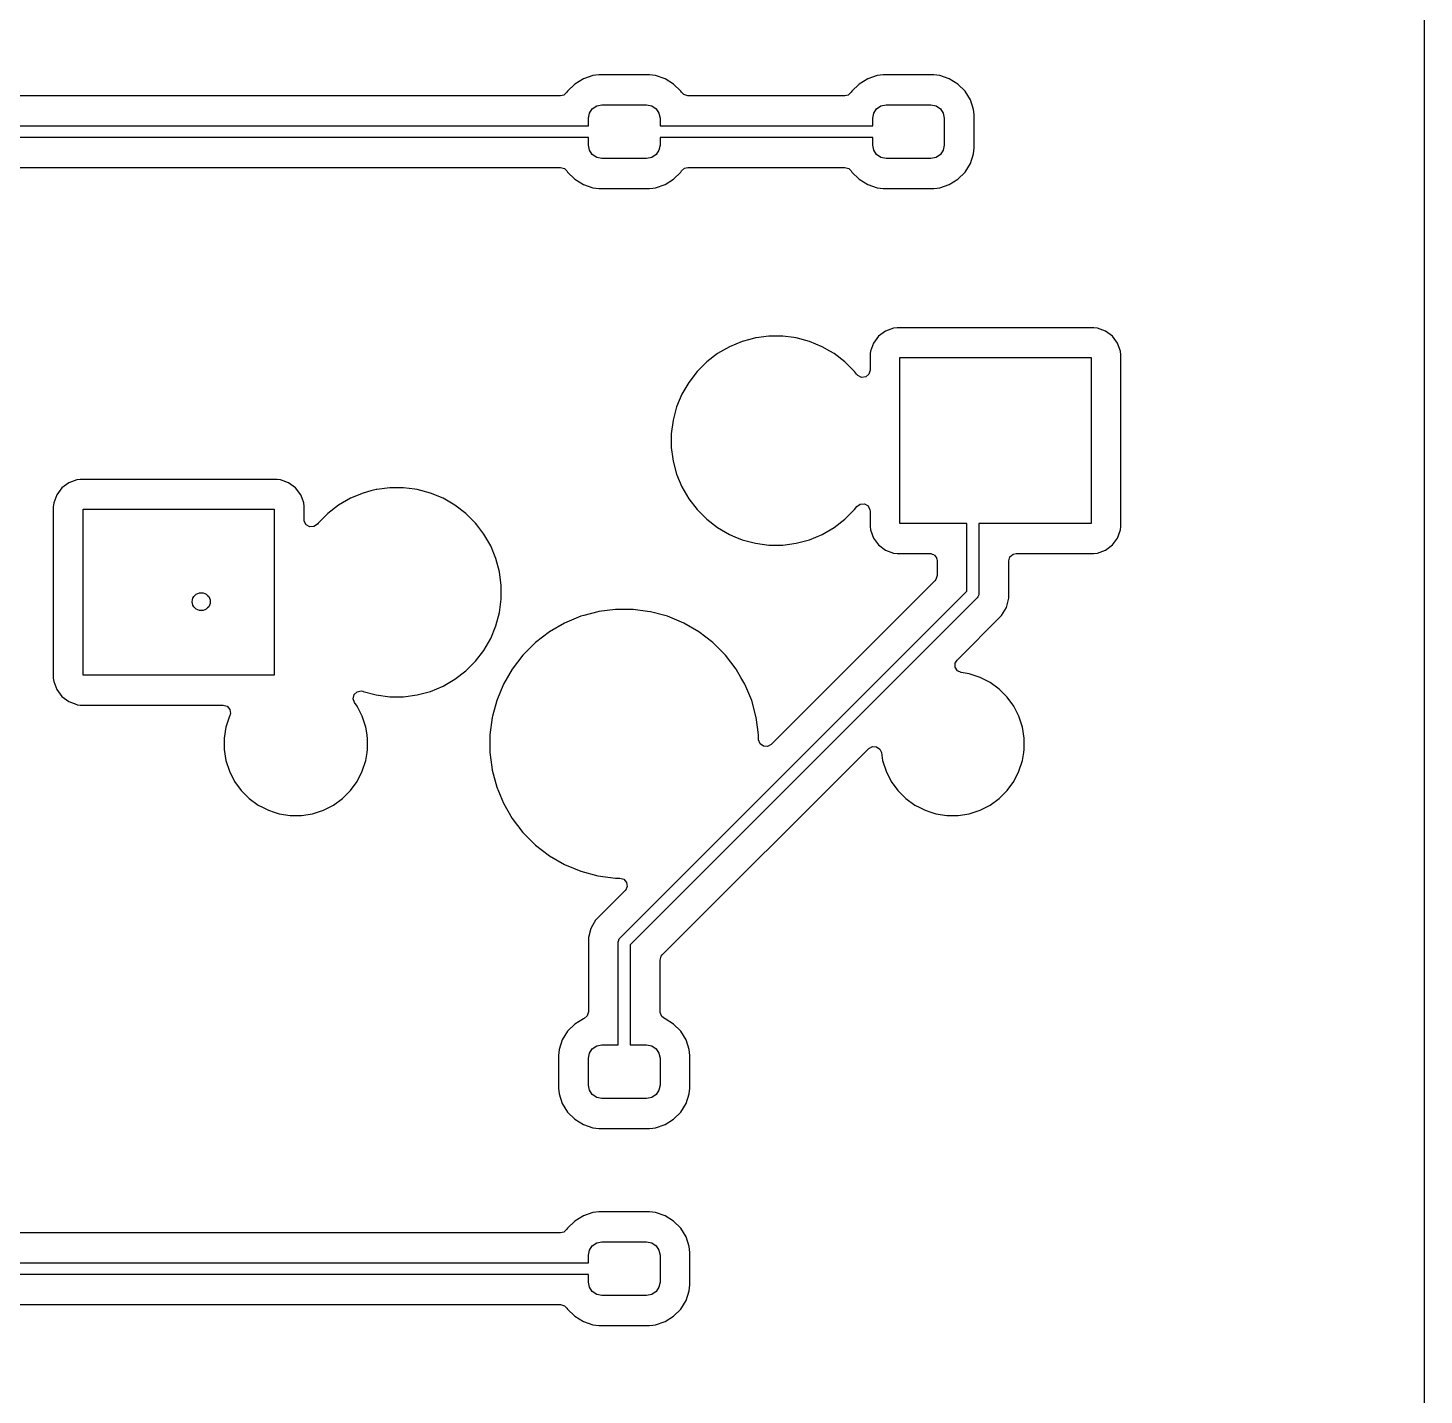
# Model space of a CAD drawing. Extents: x 101 to 185, y -154 to -35.
# Drawn here: x 161.46 to 184.85, y -96.64 to -73.73 of the extents above; entities that cross this region are included whole.
import ezdxf

# ---------------------------------------------------------------- set-up
doc = ezdxf.new("R2010")
doc.units = 0
doc.layers.add('BLACK', color=7, linetype='CONTINUOUS')

msp = doc.modelspace()

# ---------------------------------------------------------------- linework, layer by layer
at = {"layer": 'BLACK', "linetype": 'CONTINUOUS'}
for p, q in [((184.8491, -38.658692), (184.8491, -151.841307)), ((170.766294, -74.581751), (170.621959, -74.670779)), ((170.766305, -74.581746), (170.766294, -74.581751)), ((170.927289, -74.528401), (170.766305, -74.581746)), ((170.927292, -74.5284), (170.927289, -74.528401)), ((171.026644, -74.518251), (170.927292, -74.5284)), ((171.026662, -74.51825), (171.026644, -74.518251)), ((171.873346, -74.51825), (171.026662, -74.51825)), ((171.972709, -74.528401), (171.873346, -74.51825)), ((172.133694, -74.581746), (171.972709, -74.528401)), ((172.133697, -74.581747), (172.133694, -74.581746)), ((172.133699, -74.581748), (172.133697, -74.581747)), ((172.133705, -74.581751), (172.133699, -74.581748)), ((172.27804, -74.670779), (172.133705, -74.581751)), ((175.528794, -74.581751), (175.384459, -74.670779)), ((175.528805, -74.581746), (175.528794, -74.581751)), ((175.689789, -74.528401), (175.528805, -74.581746)), ((175.689792, -74.5284), (175.689789, -74.528401)), ((175.789144, -74.518251), (175.689792, -74.5284)), ((175.789162, -74.51825), (175.789144, -74.518251)), ((176.635846, -74.51825), (175.789162, -74.51825)), ((176.735209, -74.528401), (176.635846, -74.51825)), ((176.896194, -74.581746), (176.735209, -74.528401)), ((176.896197, -74.581747), (176.896194, -74.581746)), ((176.896199, -74.581748), (176.896197, -74.581747)), ((176.896205, -74.581751), (176.896199, -74.581748)), ((177.04054, -74.670779), (176.896205, -74.581751)), ((170.490535, -74.809346), (170.438588, -74.856071)), ((170.502031, -74.790706), (170.490535, -74.809346)), ((170.621955, -74.670782), (170.502031, -74.790706)), ((170.621959, -74.670779), (170.621955, -74.670782)), ((172.278044, -74.670782), (172.27804, -74.670779)), ((172.397968, -74.790706), (172.278044, -74.670782)), ((172.409465, -74.809346), (172.397968, -74.790706)), ((172.447965, -74.848565), (172.409465, -74.809346)), ((175.253035, -74.809346), (175.201088, -74.856071)), ((175.264531, -74.790706), (175.253035, -74.809346)), ((175.384455, -74.670782), (175.264531, -74.790706)), ((175.384459, -74.670779), (175.384455, -74.670782)), ((177.040544, -74.670782), (177.04054, -74.670779)), ((177.160467, -74.790705), (177.040544, -74.670782)), ((177.16047, -74.790709), (177.160467, -74.790705)), ((177.249498, -74.935044), (177.16047, -74.790709)), ((170.384996, -74.86825), (153.465004, -74.86825)), ((170.438588, -74.856071), (170.384996, -74.86825)), ((170.915901, -75.084651), (170.988896, -75.035877)), ((170.988896, -75.035877), (171.075, -75.01875)), ((171.075, -75.01875), (171.825, -75.01875)), ((171.825, -75.01875), (171.911104, -75.035877)), ((171.911104, -75.035877), (171.984099, -75.084651)), ((172.515004, -74.86825), (172.447965, -74.848565)), ((175.147496, -74.86825), (172.515004, -74.86825)), ((175.201088, -74.856071), (175.147496, -74.86825)), ((175.678401, -75.084651), (175.751396, -75.035877)), ((175.751396, -75.035877), (175.8375, -75.01875)), ((175.8375, -75.01875), (176.5875, -75.01875)), ((176.5875, -75.01875), (176.673604, -75.035877)), ((176.673604, -75.035877), (176.746599, -75.084651)), ((177.249499, -74.935047), (177.249498, -74.935044)), ((177.249503, -74.935053), (177.249499, -74.935047)), ((177.302848, -75.096039), (177.249503, -74.935053)), ((170.85, -75.24375), (170.867127, -75.157646)), ((170.85, -75.36875), (170.85, -75.24375)), ((170.867127, -75.157646), (170.915901, -75.084651)), ((171.984099, -75.084651), (172.032873, -75.157646)), ((172.032873, -75.157646), (172.05, -75.24375)), ((172.05, -75.24375), (172.05, -75.36875)), ((175.6125, -75.24375), (175.629627, -75.157646)), ((175.6125, -75.36875), (175.6125, -75.24375)), ((175.629627, -75.157646), (175.678401, -75.084651)), ((176.746599, -75.084651), (176.795373, -75.157646)), ((176.795373, -75.157646), (176.8125, -75.24375)), ((176.8125, -75.24375), (176.8125, -75.69375)), ((177.302849, -75.096042), (177.302848, -75.096039)), ((177.311544, -75.181166), (177.302849, -75.096042)), ((177.312999, -75.195406), (177.311544, -75.181166)), ((177.313, -75.742095), (177.312999, -75.195406)), ((153, -75.36875), (170.85, -75.36875)), ((172.05, -75.36875), (175.6125, -75.36875)), ((170.85, -75.56875), (153, -75.56875)), ((170.85, -75.69375), (170.85, -75.56875)), ((170.867127, -75.779854), (170.85, -75.69375)), ((172.05, -75.69375), (172.032873, -75.779854)), ((175.6125, -75.56875), (172.05, -75.56875)), ((172.05, -75.56875), (172.05, -75.69375)), ((175.6125, -75.69375), (175.6125, -75.56875)), ((175.629627, -75.779854), (175.6125, -75.69375)), ((176.8125, -75.69375), (176.795373, -75.779854)), ((177.302849, -75.841458), (177.313, -75.742095)), ((170.915901, -75.852849), (170.867127, -75.779854)), ((170.988896, -75.901623), (170.915901, -75.852849)), ((171.075, -75.91875), (170.988896, -75.901623)), ((171.825, -75.91875), (171.075, -75.91875)), ((171.911104, -75.901623), (171.825, -75.91875)), ((171.984099, -75.852849), (171.911104, -75.901623)), ((172.032873, -75.779854), (171.984099, -75.852849)), ((175.678401, -75.852849), (175.629627, -75.779854)), ((175.751396, -75.901623), (175.678401, -75.852849)), ((175.8375, -75.91875), (175.751396, -75.901623)), ((176.5875, -75.91875), (175.8375, -75.91875)), ((176.673604, -75.901623), (176.5875, -75.91875)), ((176.746599, -75.852849), (176.673604, -75.901623)), ((176.795373, -75.779854), (176.746599, -75.852849)), ((177.160468, -76.146794), (177.249503, -76.002447)), ((177.249503, -76.002447), (177.302849, -75.841458)), ((153.465004, -76.06925), (170.384996, -76.06925)), ((170.384996, -76.06925), (170.452035, -76.088935)), ((170.452035, -76.088935), (170.490535, -76.128154)), ((170.490535, -76.128154), (170.502031, -76.146793)), ((170.502031, -76.146793), (170.621955, -76.266717)), ((172.278044, -76.266718), (172.397968, -76.146794)), ((172.397968, -76.146794), (172.409465, -76.128153)), ((172.409465, -76.128153), (172.461412, -76.081429)), ((172.461412, -76.081429), (172.515004, -76.06925)), ((172.515004, -76.06925), (175.147496, -76.06925)), ((175.147496, -76.06925), (175.214535, -76.088935)), ((175.214535, -76.088935), (175.253035, -76.128154)), ((175.253035, -76.128154), (175.264531, -76.146793)), ((175.264531, -76.146793), (175.384455, -76.266717)), ((177.040544, -76.266718), (177.160468, -76.146794)), ((170.621955, -76.266717), (170.621959, -76.26672)), ((170.621959, -76.26672), (170.766294, -76.355748)), ((170.766294, -76.355748), (170.766297, -76.355749)), ((170.766297, -76.355749), (170.766303, -76.355753)), ((170.766303, -76.355753), (170.927292, -76.409099)), ((170.927292, -76.409099), (171.026655, -76.41925)), ((171.026655, -76.41925), (171.873344, -76.419249)), ((171.873344, -76.419249), (171.873352, -76.419248)), ((171.873352, -76.419248), (171.873355, -76.419248)), ((171.873355, -76.419248), (171.92776, -76.41369)), ((171.92776, -76.41369), (171.972708, -76.409099)), ((171.972708, -76.409099), (172.133697, -76.355753)), ((172.133697, -76.355753), (172.278044, -76.266718)), ((175.384455, -76.266717), (175.384459, -76.26672)), ((175.384459, -76.26672), (175.528794, -76.355748)), ((175.528794, -76.355748), (175.528797, -76.355749)), ((175.528797, -76.355749), (175.528803, -76.355753)), ((175.528803, -76.355753), (175.689792, -76.409099)), ((175.689792, -76.409099), (175.789155, -76.41925)), ((175.789155, -76.41925), (176.635844, -76.419249)), ((176.635844, -76.419249), (176.635852, -76.419248)), ((176.635852, -76.419248), (176.635855, -76.419248)), ((176.635855, -76.419248), (176.69026, -76.41369)), ((176.69026, -76.41369), (176.735208, -76.409099)), ((176.735208, -76.409099), (176.896197, -76.355753)), ((176.896197, -76.355753), (177.040544, -76.266718)), ((175.827664, -78.811206), (175.712455, -78.897452)), ((175.827671, -78.811202), (175.827664, -78.811206)), ((175.962516, -78.760908), (175.827671, -78.811202)), ((176.022123, -78.754501), (175.962516, -78.760908)), ((176.022129, -78.7545), (176.022123, -78.754501)), ((179.317864, -78.7545), (176.022129, -78.7545)), ((179.317873, -78.7545), (179.317864, -78.7545)), ((179.317881, -78.7545), (179.317873, -78.7545)), ((179.317883, -78.754501), (179.317881, -78.7545)), ((179.377483, -78.760908), (179.317883, -78.754501)), ((179.512328, -78.811202), (179.377482, -78.760908)), ((179.377482, -78.760908), (179.377483, -78.760908)), ((179.512335, -78.811206), (179.512328, -78.811202)), ((179.627544, -78.897452), (179.512335, -78.811206)), ((173.426112, -78.983842), (173.214123, -79.07165)), ((173.554076, -78.949554), (173.426112, -78.983842)), ((173.647762, -78.924452), (173.554076, -78.949554)), ((173.658715, -78.923009), (173.647762, -78.924452)), ((173.875258, -78.8945), (173.658715, -78.923009)), ((173.875266, -78.8945), (173.875258, -78.8945)), ((174.104734, -78.8945), (173.875266, -78.8945)), ((174.104741, -78.8945), (174.104734, -78.8945)), ((174.294215, -78.919446), (174.104741, -78.8945)), ((174.332238, -78.924452), (174.294215, -78.919446)), ((174.553887, -78.983842), (174.332238, -78.924452)), ((174.765876, -79.07165), (174.553887, -78.983842)), ((175.626202, -79.012671), (175.575908, -79.147517)), ((175.626206, -79.012664), (175.626202, -79.012671)), ((175.712452, -78.897455), (175.626206, -79.012664)), ((175.712455, -78.897452), (175.712452, -78.897455)), ((179.627547, -78.897455), (179.627544, -78.897452)), ((179.713793, -79.012664), (179.627547, -78.897455)), ((179.713797, -79.012671), (179.713793, -79.012664)), ((179.735794, -79.07165), (179.713797, -79.012671)), ((173.015382, -79.186392), (172.833338, -79.326081)), ((173.214109, -79.071657), (173.015382, -79.186392)), ((173.214123, -79.07165), (173.214109, -79.071657)), ((174.765888, -79.071656), (174.765876, -79.07165)), ((174.897283, -79.147517), (174.765888, -79.071656)), ((174.964617, -79.186392), (174.897283, -79.147517)), ((175.146661, -79.326081), (174.964617, -79.186392)), ((175.569501, -79.207123), (175.5695, -79.207135)), ((175.5695, -79.207135), (175.5695, -79.462642)), ((175.571729, -79.186392), (175.569501, -79.207123)), ((175.575908, -79.147517), (175.571729, -79.186392)), ((176.07, -82.035), (176.07, -79.255)), ((176.07, -79.255), (179.27, -79.255)), ((179.27, -79.255), (179.27, -82.035)), ((179.764091, -79.147517), (179.735794, -79.07165)), ((179.770499, -79.207128), (179.764091, -79.147517)), ((179.7705, -82.082873), (179.770499, -79.207128)), ((172.671081, -79.488338), (172.531392, -79.670382)), ((172.833338, -79.326081), (172.671081, -79.488338)), ((175.14667, -79.326089), (175.146661, -79.326081)), ((175.308912, -79.488331), (175.14667, -79.326089)), ((175.308915, -79.488335), (175.308912, -79.488331)), ((175.308919, -79.488339), (175.308915, -79.488335)), ((175.340642, -79.529681), (175.308919, -79.488339)), ((175.5695, -79.462642), (175.549815, -79.529681)), ((172.531392, -79.670382), (172.416657, -79.869109)), ((175.347125, -79.53813), (175.340642, -79.529681)), ((175.364297, -79.556355), (175.347125, -79.53813)), ((175.427853, -79.58538), (175.364297, -79.556355)), ((175.497011, -79.575436), (175.427853, -79.58538)), ((175.549815, -79.529681), (175.497011, -79.575436)), ((172.41665, -79.869123), (172.328842, -80.081112)), ((172.416657, -79.869109), (172.41665, -79.869123)), ((172.328842, -80.081112), (172.269453, -80.302759)), ((172.269451, -80.30277), (172.2395, -80.530258)), ((172.269453, -80.302759), (172.269451, -80.30277)), ((172.2395, -80.530258), (172.2395, -80.759741)), ((172.2395, -80.759741), (172.264446, -80.949215)), ((172.264446, -80.949215), (172.269452, -80.987238)), ((172.269452, -80.987238), (172.269453, -80.98724)), ((172.269453, -80.98724), (172.328842, -81.208887)), ((162.144664, -81.351206), (162.029455, -81.437452)), ((162.144671, -81.351202), (162.144664, -81.351206)), ((162.279516, -81.300908), (162.144671, -81.351202)), ((162.339123, -81.294501), (162.279516, -81.300908)), ((162.339129, -81.2945), (162.339123, -81.294501)), ((165.634864, -81.2945), (162.339129, -81.2945)), ((165.634873, -81.2945), (165.634864, -81.2945)), ((165.634881, -81.2945), (165.634873, -81.2945)), ((165.634883, -81.294501), (165.634881, -81.2945)), ((165.694483, -81.300908), (165.634883, -81.294501)), ((165.829328, -81.351202), (165.694482, -81.300908)), ((165.694482, -81.300908), (165.694483, -81.300908)), ((165.829335, -81.351206), (165.829328, -81.351202)), ((165.944544, -81.437452), (165.829335, -81.351206)), ((172.328842, -81.208887), (172.41665, -81.420876)), ((161.943202, -81.552671), (161.892908, -81.687517)), ((161.943206, -81.552664), (161.943202, -81.552671)), ((162.029452, -81.437455), (161.943206, -81.552664)), ((162.029455, -81.437452), (162.029452, -81.437455)), ((165.944547, -81.437455), (165.944544, -81.437452)), ((166.030793, -81.552664), (165.944547, -81.437455)), ((166.030797, -81.552671), (166.030793, -81.552664)), ((166.052794, -81.61165), (166.030797, -81.552671)), ((166.081091, -81.687517), (166.052794, -81.61165)), ((166.864109, -81.611657), (166.665382, -81.726392)), ((166.864123, -81.61165), (166.864109, -81.611657)), ((167.076112, -81.523842), (166.864123, -81.61165)), ((167.204076, -81.489554), (167.076112, -81.523842)), ((167.297762, -81.464452), (167.204076, -81.489554)), ((167.308715, -81.463009), (167.297762, -81.464452)), ((167.525258, -81.4345), (167.308715, -81.463009)), ((167.525266, -81.4345), (167.525258, -81.4345)), ((167.754734, -81.4345), (167.525266, -81.4345)), ((167.754741, -81.4345), (167.754734, -81.4345)), ((167.944215, -81.459446), (167.754741, -81.4345)), ((167.982238, -81.464452), (167.944215, -81.459446)), ((168.203887, -81.523842), (167.982238, -81.464452)), ((168.415876, -81.61165), (168.203887, -81.523842)), ((168.415888, -81.611656), (168.415876, -81.61165)), ((168.58738, -81.710667), (168.415888, -81.611656)), ((172.41665, -81.420876), (172.416657, -81.42089)), ((172.416657, -81.42089), (172.531392, -81.619617)), ((172.531392, -81.619617), (172.671081, -81.801661)), ((161.886501, -81.747123), (161.8865, -81.747135)), ((161.8865, -81.747135), (161.8865, -84.62287)), ((161.888729, -81.726392), (161.886501, -81.747123)), ((161.892908, -81.687517), (161.888729, -81.726392)), ((162.387, -84.575), (162.387, -81.795)), ((162.387, -81.795), (165.587, -81.795)), ((165.587, -81.795), (165.587, -84.575)), ((166.087497, -81.747116), (166.081091, -81.687517)), ((166.087498, -81.747123), (166.087497, -81.747116)), ((166.087499, -81.747129), (166.087498, -81.747123)), ((166.087499, -81.967457), (166.087499, -81.747129)), ((166.665382, -81.726392), (166.483338, -81.866081)), ((168.614617, -81.726392), (168.58738, -81.710667)), ((168.796661, -81.866081), (168.614617, -81.726392)), ((172.671081, -81.801661), (172.671089, -81.80167)), ((172.671089, -81.80167), (172.83333, -81.963911)), ((175.14667, -81.963911), (175.308911, -81.80167)), ((175.308911, -81.80167), (175.308913, -81.801667)), ((175.308913, -81.801667), (175.308919, -81.801661)), ((175.308919, -81.801661), (175.347126, -81.751867)), ((175.347126, -81.751867), (175.403551, -81.710667)), ((175.403551, -81.710667), (175.473297, -81.706512)), ((175.473297, -81.706512), (175.534218, -81.740724)), ((175.534218, -81.740724), (175.566971, -81.802441)), ((175.566971, -81.802441), (175.5695, -81.827356)), ((175.5695, -81.827356), (175.5695, -82.082869)), ((166.090027, -81.99237), (166.087499, -81.967457)), ((166.122779, -82.054087), (166.090027, -81.99237)), ((166.183699, -82.088301), (166.122779, -82.054087)), ((166.253445, -82.084147), (166.183699, -82.088301)), ((166.309872, -82.042946), (166.253445, -82.084147)), ((166.321081, -82.028339), (166.309872, -82.042946)), ((166.321082, -82.028338), (166.321081, -82.028339)), ((166.321087, -82.028331), (166.321082, -82.028338)), ((166.321089, -82.02833), (166.321087, -82.028331)), ((166.483338, -81.866081), (166.321089, -82.02833)), ((168.79667, -81.866089), (168.796661, -81.866081)), ((168.958911, -82.02833), (168.79667, -81.866089)), ((168.958918, -82.028338), (168.958911, -82.02833)), ((168.958919, -82.028339), (168.958918, -82.028338)), ((168.978676, -82.054087), (168.958919, -82.028339)), ((169.098607, -82.210382), (168.978676, -82.054087)), ((172.83333, -81.963911), (172.833338, -81.963918)), ((172.833338, -81.963918), (173.015382, -82.103607)), ((174.964612, -82.103611), (175.146661, -81.963919)), ((175.146661, -81.963919), (175.146665, -81.963914)), ((175.146665, -81.963914), (175.14667, -81.963911)), ((175.5695, -82.082869), (175.569501, -82.082876)), ((175.569501, -82.082876), (175.575908, -82.142483)), ((177.192, -82.035), (176.07, -82.035)), ((177.192, -83.166394), (177.192, -82.035)), ((179.27, -82.035), (177.392, -82.035)), ((177.392, -82.035), (177.392, -83.207816)), ((179.764091, -82.142483), (179.7705, -82.082873)), ((169.098608, -82.210385), (169.098607, -82.210382)), ((169.098611, -82.210388), (169.098608, -82.210385)), ((169.213344, -82.409112), (169.098611, -82.210388)), ((173.015382, -82.103607), (173.015385, -82.103608)), ((173.015385, -82.103608), (173.015388, -82.103611)), ((173.015388, -82.103611), (173.214112, -82.218344)), ((173.214112, -82.218344), (173.214117, -82.218346)), ((173.214117, -82.218346), (173.214123, -82.218349)), ((173.214123, -82.218349), (173.30548, -82.25619)), ((173.30548, -82.25619), (173.426113, -82.306158)), ((173.426113, -82.306158), (173.647762, -82.365548)), ((174.332238, -82.365548), (174.553887, -82.306158)), ((174.553887, -82.306158), (174.765888, -82.218344)), ((174.765888, -82.218344), (174.964612, -82.103611)), ((175.575908, -82.142483), (175.626202, -82.277328)), ((175.626202, -82.277328), (175.626206, -82.277335)), ((175.626206, -82.277335), (175.712452, -82.392544)), ((179.627546, -82.392546), (179.713796, -82.277331)), ((179.713796, -82.277331), (179.764091, -82.142483)), ((169.301158, -82.621113), (169.213344, -82.409112)), ((173.647762, -82.365548), (173.875266, -82.3955)), ((173.875266, -82.3955), (173.875273, -82.3955)), ((173.875273, -82.3955), (174.104727, -82.3955)), ((174.104727, -82.3955), (174.104734, -82.3955)), ((174.104734, -82.3955), (174.332238, -82.365548)), ((175.712452, -82.392544), (175.712455, -82.392547)), ((175.712455, -82.392547), (175.827664, -82.478793)), ((175.827664, -82.478793), (175.827671, -82.478797)), ((175.827671, -82.478797), (175.872618, -82.495561)), ((175.872618, -82.495561), (175.962517, -82.529091)), ((175.962517, -82.529091), (176.022127, -82.5355)), ((176.022127, -82.5355), (176.5675, -82.535499)), ((176.5675, -82.535499), (176.576186, -82.538049)), ((176.576186, -82.538049), (176.585147, -82.536761)), ((176.585147, -82.536761), (176.609183, -82.547738)), ((176.609183, -82.547738), (176.634539, -82.555183)), ((176.634539, -82.555183), (176.640467, -82.562025)), ((177.912185, -82.59246), (177.964989, -82.546705)), ((177.964989, -82.546705), (178.0165, -82.535499)), ((178.0165, -82.535499), (179.317871, -82.535499)), ((179.317871, -82.535499), (179.317872, -82.535499)), ((179.317872, -82.535499), (179.377483, -82.529091)), ((179.377483, -82.529091), (179.512331, -82.478796)), ((179.512331, -82.478796), (179.627546, -82.392546)), ((169.360548, -82.842762), (169.301158, -82.621113)), ((176.640467, -82.562025), (176.648703, -82.565786)), ((176.648703, -82.565786), (176.662989, -82.588017)), ((176.662989, -82.588017), (176.680294, -82.607987)), ((176.680294, -82.607987), (176.682581, -82.618502)), ((176.682581, -82.618502), (176.686477, -82.624564)), ((176.686477, -82.624564), (176.6915, -82.659499)), ((176.6915, -82.659499), (176.6915, -82.907717)), ((177.8925, -82.659499), (177.912185, -82.59246)), ((177.8925, -83.121145), (177.8925, -82.659499)), ((169.3905, -83.070266), (169.360548, -82.842762)), ((176.655181, -82.995398), (173.912181, -85.738398)), ((176.671815, -82.974756), (176.655181, -82.995398)), ((176.6915, -82.907717), (176.671815, -82.974756)), ((169.3905, -83.299734), (169.3905, -83.070266)), ((171.379289, -88.979105), (177.192, -83.166394)), ((177.390079, -83.227325), (177.375148, -83.263373)), ((177.392, -83.207816), (177.390079, -83.227325)), ((177.892501, -83.121163), (177.8925, -83.121145)), ((177.892501, -83.128758), (177.892501, -83.121163)), ((177.892501, -83.286873), (177.892501, -83.128758)), ((169.360548, -83.527238), (169.3905, -83.299734)), ((171.302486, -83.4745), (171.024085, -83.511153)), ((171.302494, -83.4745), (171.302486, -83.4745)), ((171.597506, -83.4745), (171.302494, -83.4745)), ((177.362711, -83.278526), (171.55, -89.091237)), ((171.597513, -83.4745), (171.597506, -83.4745)), ((171.841113, -83.506571), (171.597513, -83.4745)), ((177.375148, -83.263373), (177.362711, -83.278526)), ((177.77252, -83.576532), (177.851577, -83.4396)), ((177.851577, -83.4396), (177.892501, -83.286873)), ((169.301158, -83.748887), (169.360548, -83.527238)), ((170.452489, -83.702258), (170.197006, -83.849761)), ((170.452499, -83.702254), (170.452489, -83.702258)), ((170.725038, -83.589364), (170.452499, -83.702254)), ((170.725048, -83.589361), (170.725038, -83.589364)), ((170.772953, -83.576525), (170.725048, -83.589361)), ((171.010007, -83.513007), (170.772953, -83.576525)), ((171.024085, -83.511153), (171.010007, -83.513007)), ((171.889993, -83.513007), (171.841113, -83.506571)), ((172.174952, -83.589361), (171.889993, -83.513007)), ((172.174954, -83.589362), (172.174952, -83.589361)), ((172.174961, -83.589364), (172.174954, -83.589362)), ((172.4475, -83.702254), (172.174961, -83.589364)), ((172.44751, -83.702258), (172.4475, -83.702254)), ((172.702993, -83.849761), (172.44751, -83.702258)), ((177.026704, -84.322347), (177.77252, -83.576532)), ((169.098611, -84.159612), (169.213344, -83.960888)), ((169.213344, -83.960888), (169.301158, -83.748887)), ((170.197006, -83.849761), (169.962959, -84.029352)), ((172.93704, -84.029352), (172.702993, -83.849761)), ((168.958919, -84.341661), (169.098611, -84.159612)), ((169.962952, -84.029358), (169.754358, -84.237952)), ((169.962959, -84.029352), (169.962952, -84.029358)), ((172.937047, -84.029358), (172.93704, -84.029352)), ((173.145641, -84.237952), (172.937047, -84.029358)), ((168.79667, -84.503911), (168.958911, -84.34167)), ((168.958911, -84.34167), (168.958914, -84.341665)), ((168.958914, -84.341665), (168.958919, -84.341661)), ((169.754352, -84.237959), (169.574761, -84.472006)), ((169.754358, -84.237952), (169.754352, -84.237959)), ((173.145647, -84.237959), (173.145641, -84.237952)), ((173.325238, -84.472006), (173.145647, -84.237959)), ((176.994923, -84.443256), (176.995921, -84.373394)), ((176.995921, -84.373394), (177.026704, -84.322347)), ((161.8865, -84.62287), (161.886501, -84.622876)), ((161.886501, -84.622876), (161.892908, -84.682483)), ((165.587, -84.575), (162.387, -84.575)), ((168.415888, -84.758344), (168.614612, -84.643611)), ((168.614612, -84.643611), (168.796661, -84.503919)), ((168.796661, -84.503919), (168.796665, -84.503914)), ((168.796665, -84.503914), (168.79667, -84.503911)), ((169.574761, -84.472006), (169.427258, -84.727489)), ((173.406325, -84.612454), (173.325238, -84.472006)), ((173.472743, -84.727493), (173.406325, -84.612454)), ((177.031854, -84.502568), (176.994923, -84.443256)), ((177.094988, -84.532498), (177.031854, -84.502568)), ((177.231119, -84.55406), (177.094988, -84.532498)), ((177.410836, -84.612454), (177.231119, -84.55406)), ((177.548274, -84.682483), (177.410836, -84.612454)), ((161.892908, -84.682483), (161.943202, -84.817328)), ((161.943202, -84.817328), (161.943206, -84.817335)), ((161.943206, -84.817335), (162.029452, -84.932544)), ((166.925243, -84.901571), (166.975349, -84.852876)), ((166.975349, -84.852876), (167.043827, -84.839)), ((167.043827, -84.839), (167.073083, -84.845128)), ((167.073083, -84.845128), (167.076089, -84.846148)), ((167.076089, -84.846148), (167.076113, -84.846158)), ((167.076113, -84.846158), (167.297762, -84.905548)), ((167.982238, -84.905548), (168.203887, -84.846158)), ((168.203887, -84.846158), (168.415888, -84.758344)), ((169.427254, -84.727499), (169.314364, -85.000038)), ((169.427258, -84.727489), (169.427254, -84.727499)), ((173.585639, -85.000048), (173.472743, -84.727493)), ((177.579199, -84.69824), (177.548274, -84.682483)), ((177.732073, -84.80931), (177.579199, -84.69824)), ((177.86569, -84.942927), (177.732073, -84.80931)), ((162.029452, -84.932544), (162.029455, -84.932547)), ((162.029455, -84.932547), (162.144664, -85.018793)), ((162.144664, -85.018793), (162.144671, -85.018797)), ((162.144671, -85.018797), (162.279517, -85.069091)), ((162.279517, -85.069091), (162.279516, -85.069091)), ((162.279516, -85.069091), (162.286444, -85.069835)), ((162.286444, -85.069835), (162.339127, -85.0755)), ((162.339127, -85.0755), (164.731234, -85.075499)), ((164.731234, -85.075499), (164.798273, -85.095184)), ((164.798273, -85.095184), (164.844028, -85.147987)), ((166.909418, -84.969625), (166.925243, -84.901571)), ((166.932897, -85.035429), (166.909418, -84.969625)), ((166.97676, -85.095801), (166.932897, -85.035429)), ((167.01729, -85.175347), (166.97676, -85.095801)), ((167.297762, -84.905548), (167.525266, -84.9355)), ((167.525266, -84.9355), (167.525273, -84.9355)), ((167.525273, -84.9355), (167.754727, -84.9355)), ((167.754727, -84.9355), (167.754734, -84.9355)), ((167.754734, -84.9355), (167.982238, -84.905548)), ((169.314361, -85.000048), (169.243593, -85.264162)), ((169.314364, -85.000038), (169.314361, -85.000048)), ((173.661993, -85.285007), (173.585639, -85.000048)), ((177.97676, -85.095801), (177.86569, -84.942927)), ((178.01729, -85.175347), (177.97676, -85.095801)), ((164.837455, -85.264162), (164.779059, -85.443881)), ((164.841721, -85.25579), (164.837455, -85.264162)), ((164.853972, -85.217146), (164.841721, -85.25579)), ((164.844028, -85.147987), (164.853972, -85.217146)), ((167.062545, -85.264163), (167.01729, -85.175347)), ((167.062545, -85.264165), (167.062545, -85.264163)), ((167.062547, -85.264168), (167.062545, -85.264165)), ((167.093846, -85.360497), (167.062547, -85.264168)), ((167.12094, -85.443881), (167.093846, -85.360497)), ((169.238006, -85.285015), (169.1995, -85.577486)), ((169.238008, -85.285004), (169.238006, -85.285015)), ((169.243593, -85.264162), (169.238008, -85.285004)), ((173.682909, -85.443881), (173.661993, -85.285007)), ((178.062545, -85.264163), (178.01729, -85.175347)), ((178.062545, -85.264165), (178.062545, -85.264163)), ((178.062547, -85.264168), (178.062545, -85.264165)), ((178.093846, -85.360497), (178.062547, -85.264168)), ((178.12094, -85.443881), (178.093846, -85.360497)), ((164.779059, -85.443881), (164.7495, -85.630513)), ((167.142101, -85.577486), (167.12094, -85.443881)), ((167.144532, -85.592833), (167.142101, -85.577486)), ((167.1505, -85.630513), (167.144532, -85.592833)), ((169.1995, -85.577486), (169.1995, -85.872513)), ((173.700499, -85.577486), (173.682909, -85.443881)), ((173.7005, -85.5775), (173.700499, -85.577486)), ((173.7005, -85.650717), (173.7005, -85.5775)), ((178.1505, -85.630513), (178.12094, -85.443881)), ((164.7495, -85.630513), (164.7495, -85.819486)), ((164.7495, -85.819486), (164.779059, -86.006118)), ((167.142501, -85.869987), (167.1505, -85.819486)), ((167.1505, -85.819486), (167.1505, -85.630513)), ((172.086814, -89.262236), (175.547346, -85.801703)), ((173.700816, -85.659563), (173.7005, -85.650717)), ((173.725233, -85.725027), (173.700816, -85.659563)), ((173.781166, -85.766899), (173.725233, -85.725027)), ((173.850858, -85.771883), (173.781166, -85.766899)), ((173.912181, -85.738398), (173.850858, -85.771883)), ((175.547346, -85.801703), (175.608667, -85.76822)), ((175.608667, -85.76822), (175.678359, -85.773204)), ((175.678359, -85.773204), (175.734292, -85.815076)), ((175.734292, -85.815076), (175.757498, -85.869987)), ((178.142501, -85.869987), (178.1505, -85.819486)), ((178.1505, -85.819486), (178.1505, -85.630513)), ((164.779059, -86.006118), (164.837454, -86.185836)), ((167.062547, -86.185832), (167.12094, -86.006118)), ((167.12094, -86.006118), (167.142501, -85.869987)), ((169.1995, -85.872513), (169.231571, -86.116113)), ((175.757498, -85.869987), (175.77906, -86.006119)), ((175.77906, -86.006119), (175.837454, -86.185836)), ((178.062547, -86.185832), (178.12094, -86.006118)), ((178.12094, -86.006118), (178.142501, -85.869987)), ((164.837454, -86.185836), (164.92324, -86.354199)), ((166.97676, -86.354199), (167.062547, -86.185832)), ((169.231571, -86.116113), (169.238007, -86.164993)), ((169.238007, -86.164993), (169.314361, -86.449951)), ((175.837454, -86.185836), (175.92324, -86.354199)), ((177.97676, -86.354199), (178.062547, -86.185832)), ((164.92324, -86.354199), (165.03431, -86.507073)), ((165.03431, -86.507073), (165.167927, -86.64069)), ((166.732073, -86.64069), (166.86569, -86.507073)), ((166.86569, -86.507073), (166.97676, -86.354199)), ((169.314361, -86.449951), (169.314364, -86.449961)), ((169.314364, -86.449961), (169.427254, -86.7225)), ((175.92324, -86.354199), (176.03431, -86.507073)), ((176.03431, -86.507073), (176.167927, -86.64069)), ((177.732073, -86.64069), (177.86569, -86.507073)), ((177.86569, -86.507073), (177.97676, -86.354199)), ((165.167927, -86.64069), (165.320801, -86.75176)), ((165.320801, -86.75176), (165.400347, -86.79229)), ((166.410832, -86.837547), (166.579199, -86.75176)), ((166.579199, -86.75176), (166.732073, -86.64069)), ((169.427254, -86.7225), (169.427258, -86.72251)), ((169.427258, -86.72251), (169.574761, -86.977993)), ((176.167927, -86.64069), (176.320801, -86.75176)), ((176.320801, -86.75176), (176.400347, -86.79229)), ((177.410832, -86.837547), (177.579199, -86.75176)), ((177.579199, -86.75176), (177.732073, -86.64069)), ((165.400347, -86.79229), (165.489163, -86.837545)), ((165.489163, -86.837545), (165.489165, -86.837545)), ((165.489165, -86.837545), (165.489168, -86.837547)), ((165.489168, -86.837547), (165.585497, -86.868846)), ((165.585497, -86.868846), (165.668881, -86.89594)), ((165.668881, -86.89594), (165.855514, -86.9255)), ((165.855514, -86.9255), (165.855519, -86.9255)), ((165.855519, -86.9255), (166.044486, -86.9255)), ((166.044486, -86.9255), (166.231118, -86.89594)), ((166.231118, -86.89594), (166.410832, -86.837547)), ((169.574761, -86.977993), (169.754352, -87.21204)), ((176.400347, -86.79229), (176.489163, -86.837545)), ((176.489163, -86.837545), (176.489165, -86.837545)), ((176.489165, -86.837545), (176.489168, -86.837547)), ((176.489168, -86.837547), (176.585497, -86.868846)), ((176.585497, -86.868846), (176.668881, -86.89594)), ((176.668881, -86.89594), (176.855514, -86.9255)), ((176.855514, -86.9255), (176.855519, -86.9255)), ((176.855519, -86.9255), (177.044486, -86.9255)), ((177.044486, -86.9255), (177.231118, -86.89594)), ((177.231118, -86.89594), (177.410832, -86.837547)), ((169.754352, -87.21204), (169.754358, -87.212047)), ((169.754358, -87.212047), (169.962952, -87.420641)), ((169.962952, -87.420641), (169.962959, -87.420647)), ((169.962959, -87.420647), (170.197006, -87.600238)), ((170.197006, -87.600238), (170.452489, -87.747741)), ((170.452489, -87.747741), (170.45249, -87.747741)), ((170.45249, -87.747741), (170.452493, -87.747743)), ((170.452493, -87.747743), (170.725048, -87.860639)), ((170.725048, -87.860639), (171.010007, -87.936993)), ((171.010007, -87.936993), (171.302494, -87.9755)), ((171.302494, -87.9755), (171.302501, -87.9755)), ((171.302501, -87.9755), (171.375718, -87.9755)), ((171.375718, -87.9755), (171.442757, -87.995185)), ((171.442757, -87.995185), (171.488512, -88.047989)), ((171.498456, -88.117147), (171.469431, -88.180703)), ((171.488512, -88.047989), (171.498456, -88.117147)), ((171.463399, -88.187181), (170.969481, -88.681098)), ((171.469431, -88.180703), (171.463399, -88.187181)), ((170.890423, -88.818031), (170.849499, -88.970759)), ((170.890424, -88.818026), (170.890423, -88.818031)), ((170.890425, -88.818025), (170.890424, -88.818026)), ((170.919359, -88.767912), (170.890425, -88.818025)), ((170.919361, -88.76791), (170.919359, -88.767912)), ((170.969479, -88.681101), (170.919361, -88.76791)), ((170.969481, -88.681098), (170.969479, -88.681101)), ((170.849499, -88.970759), (170.849499, -88.970761)), ((170.849499, -88.970761), (170.849499, -89.138862)), ((171.35, -89.049816), (171.351921, -89.030307)), ((171.35, -90.76875), (171.35, -89.049816)), ((171.351921, -89.030307), (171.366853, -88.994259)), ((171.366853, -88.994259), (171.379289, -88.979105)), ((171.55, -89.091237), (171.55, -90.76875)), ((170.849499, -89.138862), (170.8495, -89.138875)), ((170.8495, -89.138875), (170.8495, -90.214637)), ((172.0505, -89.349912), (172.070185, -89.282873)), ((172.070185, -89.282873), (172.086814, -89.262236)), ((172.0505, -90.214637), (172.0505, -89.349912)), ((170.8495, -90.214637), (170.829815, -90.281676)), ((172.051227, -90.228049), (172.0505, -90.214637)), ((172.078047, -90.292566), (172.051227, -90.228049)), ((170.621956, -90.420781), (170.502032, -90.540705)), ((170.766297, -90.331749), (170.621956, -90.420781)), ((170.767807, -90.331045), (170.766297, -90.331749)), ((170.777011, -90.327431), (170.767807, -90.331045)), ((170.829815, -90.281676), (170.777011, -90.327431)), ((172.127904, -90.327088), (172.078047, -90.292566)), ((172.127155, -90.328697), (172.127904, -90.327088)), ((172.133702, -90.331749), (172.127155, -90.328697)), ((172.278043, -90.420781), (172.133702, -90.331749)), ((172.397967, -90.540705), (172.278043, -90.420781)), ((170.412996, -90.685055), (170.359651, -90.84604)), ((170.413001, -90.685044), (170.412996, -90.685055)), ((170.502029, -90.540709), (170.413001, -90.685044)), ((170.502032, -90.540705), (170.502029, -90.540709)), ((172.39797, -90.540709), (172.397967, -90.540705)), ((172.486998, -90.685044), (172.39797, -90.540709)), ((172.486999, -90.685047), (172.486998, -90.685044)), ((172.487003, -90.685053), (172.486999, -90.685047)), ((172.540349, -90.846042), (172.487003, -90.685053)), ((170.359651, -90.84604), (170.3495, -90.945397)), ((170.3495, -90.945397), (170.3495, -91.492087)), ((170.85, -90.99375), (170.867127, -90.907646)), ((170.867127, -90.907646), (170.915901, -90.834651)), ((170.915901, -90.834651), (170.988896, -90.785877)), ((170.988896, -90.785877), (171.075, -90.76875)), ((171.075, -90.76875), (171.35, -90.76875)), ((171.55, -90.76875), (171.825, -90.76875)), ((171.825, -90.76875), (171.911104, -90.785877)), ((171.911104, -90.785877), (171.984099, -90.834651)), ((171.984099, -90.834651), (172.032873, -90.907646)), ((172.032873, -90.907646), (172.05, -90.99375)), ((172.550499, -90.945406), (172.540349, -90.846042)), ((172.5505, -91.492095), (172.550499, -90.945406)), ((170.85, -91.44375), (170.85, -90.99375)), ((172.05, -90.99375), (172.05, -91.44375)), ((170.867127, -91.529854), (170.85, -91.44375)), ((172.05, -91.44375), (172.032873, -91.529854)), ((170.3495, -91.492087), (170.349501, -91.492105)), ((170.349501, -91.492105), (170.35965, -91.591457)), ((170.35965, -91.591457), (170.359651, -91.59146)), ((170.359651, -91.59146), (170.412996, -91.752444)), ((170.915901, -91.602849), (170.867127, -91.529854)), ((170.988896, -91.651623), (170.915901, -91.602849)), ((171.075, -91.66875), (170.988896, -91.651623)), ((171.825, -91.66875), (171.075, -91.66875)), ((171.911104, -91.651623), (171.825, -91.66875)), ((171.984099, -91.602849), (171.911104, -91.651623)), ((172.032873, -91.529854), (171.984099, -91.602849)), ((172.487003, -91.752447), (172.540349, -91.591458)), ((172.540349, -91.591458), (172.5505, -91.492095)), ((170.412996, -91.752444), (170.413001, -91.752455)), ((170.413001, -91.752455), (170.502029, -91.89679)), ((170.502029, -91.89679), (170.502032, -91.896794)), ((170.502032, -91.896794), (170.621955, -92.016717)), ((172.278044, -92.016718), (172.397968, -91.896794)), ((172.397968, -91.896794), (172.487003, -91.752447)), ((170.621955, -92.016717), (170.621959, -92.01672)), ((170.621959, -92.01672), (170.766294, -92.105748)), ((170.766294, -92.105748), (170.766297, -92.105749)), ((170.766297, -92.105749), (170.766303, -92.105753)), ((170.766303, -92.105753), (170.927292, -92.159099)), ((171.972708, -92.159099), (172.133697, -92.105753)), ((172.133697, -92.105753), (172.278044, -92.016718)), ((170.927292, -92.159099), (171.026655, -92.16925)), ((171.026655, -92.16925), (171.873344, -92.169249)), ((171.873344, -92.169249), (171.873352, -92.169248)), ((171.873352, -92.169248), (171.873355, -92.169248)), ((171.873355, -92.169248), (171.92776, -92.16369)), ((171.92776, -92.16369), (171.972708, -92.159099)), ((170.621955, -93.720782), (170.502031, -93.840706)), ((170.621959, -93.720779), (170.621955, -93.720782)), ((170.766294, -93.631751), (170.621959, -93.720779)), ((170.766305, -93.631746), (170.766294, -93.631751)), ((170.927289, -93.578401), (170.766305, -93.631746)), ((170.927292, -93.5784), (170.927289, -93.578401)), ((171.026644, -93.568251), (170.927292, -93.5784)), ((171.026662, -93.56825), (171.026644, -93.568251)), ((171.873346, -93.56825), (171.026662, -93.56825)), ((171.972709, -93.578401), (171.873346, -93.56825)), ((172.133694, -93.631746), (171.972709, -93.578401)), ((172.133697, -93.631747), (172.133694, -93.631746)), ((172.133699, -93.631748), (172.133697, -93.631747)), ((172.133705, -93.631751), (172.133699, -93.631748)), ((172.27804, -93.720779), (172.133705, -93.631751)), ((172.278044, -93.720782), (172.27804, -93.720779)), ((172.397967, -93.840705), (172.278044, -93.720782)), ((170.384996, -93.91825), (153.465004, -93.91825)), ((170.438588, -93.906071), (170.384996, -93.91825)), ((170.490535, -93.859346), (170.438588, -93.906071)), ((170.502031, -93.840706), (170.490535, -93.859346)), ((172.39797, -93.840709), (172.397967, -93.840705)), ((172.486998, -93.985044), (172.39797, -93.840709)), ((172.486999, -93.985047), (172.486998, -93.985044)), ((172.487003, -93.985053), (172.486999, -93.985047)), ((172.540349, -94.146042), (172.487003, -93.985053)), ((170.85, -94.29375), (170.867127, -94.207646)), ((170.867127, -94.207646), (170.915901, -94.134651)), ((170.915901, -94.134651), (170.988896, -94.085877)), ((170.988896, -94.085877), (171.075, -94.06875)), ((171.075, -94.06875), (171.825, -94.06875)), ((171.825, -94.06875), (171.911104, -94.085877)), ((171.911104, -94.085877), (171.984099, -94.134651)), ((171.984099, -94.134651), (172.032873, -94.207646)), ((172.032873, -94.207646), (172.05, -94.29375)), ((172.550499, -94.245406), (172.540349, -94.146042)), ((172.5505, -94.792095), (172.550499, -94.245406)), ((153, -94.41875), (170.85, -94.41875)), ((170.85, -94.41875), (170.85, -94.29375)), ((172.05, -94.29375), (172.05, -94.74375)), ((170.85, -94.61875), (153, -94.61875)), ((170.85, -94.74375), (170.85, -94.61875)), ((170.867127, -94.829854), (170.85, -94.74375)), ((170.915901, -94.902849), (170.867127, -94.829854)), ((170.988896, -94.951623), (170.915901, -94.902849)), ((171.075, -94.96875), (170.988896, -94.951623)), ((171.911104, -94.951623), (171.825, -94.96875)), ((171.984099, -94.902849), (171.911104, -94.951623)), ((172.032873, -94.829854), (171.984099, -94.902849)), ((172.05, -94.74375), (172.032873, -94.829854)), ((172.487003, -95.052447), (172.540349, -94.891458)), ((172.540349, -94.891458), (172.5505, -94.792095)), ((153.465004, -95.11925), (170.384996, -95.11925)), ((170.384996, -95.11925), (170.452035, -95.138935)), ((170.452035, -95.138935), (170.490535, -95.178154)), ((170.490535, -95.178154), (170.502031, -95.196793)), ((171.825, -94.96875), (171.075, -94.96875)), ((172.397968, -95.196794), (172.487003, -95.052447)), ((170.502031, -95.196793), (170.621955, -95.316717)), ((170.621955, -95.316717), (170.621959, -95.31672)), ((170.621959, -95.31672), (170.766294, -95.405748)), ((170.766294, -95.405748), (170.766297, -95.405749)), ((170.766297, -95.405749), (170.766303, -95.405753)), ((170.766303, -95.405753), (170.927292, -95.459099)), ((171.972708, -95.459099), (172.133697, -95.405753)), ((172.133697, -95.405753), (172.278044, -95.316718)), ((172.278044, -95.316718), (172.397968, -95.196794)), ((170.927292, -95.459099), (171.026655, -95.46925)), ((171.026655, -95.46925), (171.873344, -95.469249)), ((171.873344, -95.469249), (171.873352, -95.469248)), ((171.873352, -95.469248), (171.873355, -95.469248)), ((171.873355, -95.469248), (171.92776, -95.46369)), ((171.92776, -95.46369), (171.972708, -95.459099))]:
    msp.add_line(p, q, dxfattribs=at)
at = {"layer": 'BLACK'}
msp.add_circle((164.365, -83.34375), 0.15, dxfattribs=at)

doc.saveas('drawing.dxf')
